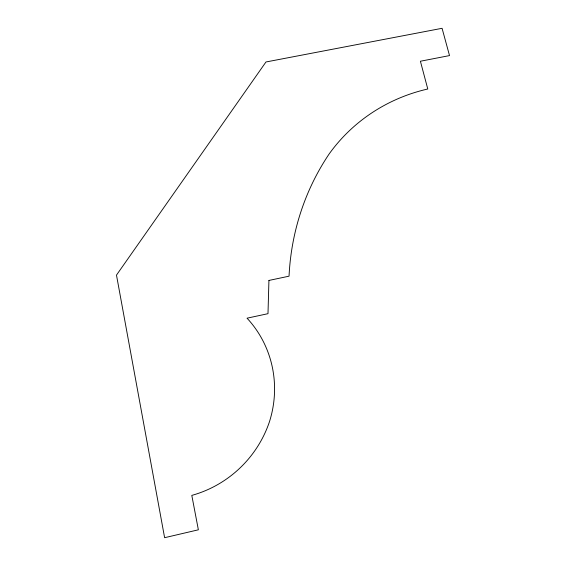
<?xml version="1.0" encoding="UTF-8"?>
<svg xmlns="http://www.w3.org/2000/svg" width="566" height="566" viewBox="0 0 566 566"><rect width="100%" height="100%" fill="white"/><g stroke="black" fill="none" stroke-linecap="round" stroke-linejoin="round"><path stroke-width="0.85" d="M268.928 280.439L267.994 313.677L247.038 318.184A108.318 105.021 -46.5 0 1 269.501 421.599A111.382 107.943 -45.9 0 1 191.803 495.392L198.369 529.804L164.614 537.7L116.483 275.104L265.97 61.977L442.074 28.3L449.517 55.588L420.404 61.234L427.776 89.004A179.882 171.088 34.9 0 0 329.207 153.874A261.994 246.316 42.5 0 0 289.042 276.18L268.928 280.439"/></g></svg>
